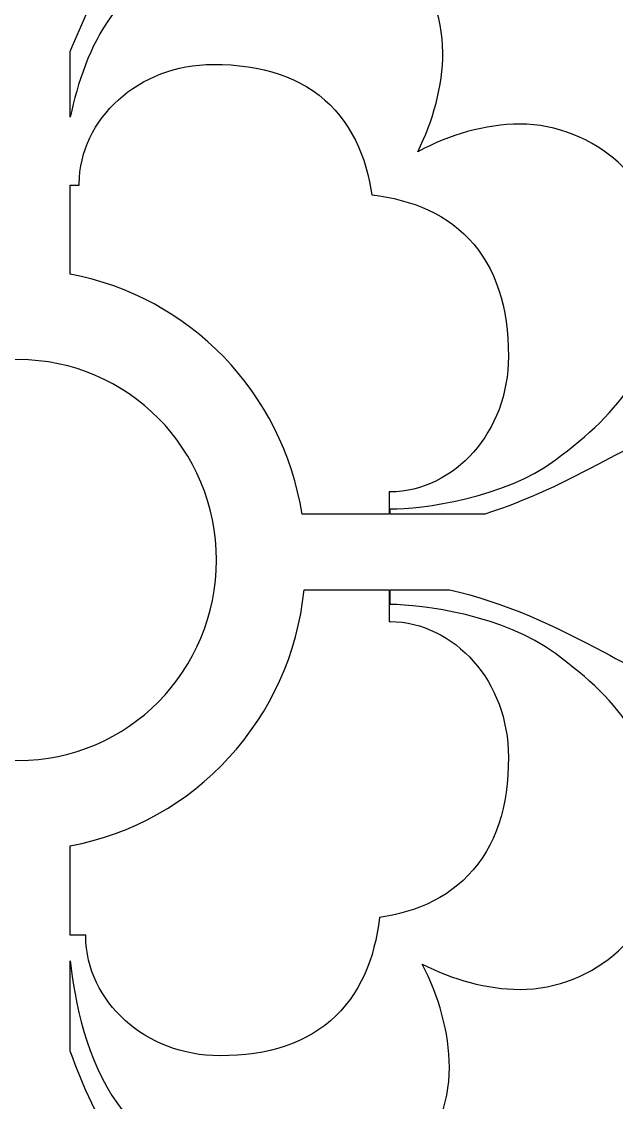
# Model space of a CAD drawing. Header units: centimetres. Extents: x -1.38 to 1.38, y -4.33 to 4.33.
# Drawn here: x -0.625 to -0.31, y 2.696 to 3.268 of the extents above; entities that cross this region are included whole.
import ezdxf

# ---------------------------------------------------------------- set-up
doc = ezdxf.new("R2010")
doc.units = ezdxf.units.CM
doc.header["$MEASUREMENT"] = 0
doc.layers.add('Layer 1', color=7, linetype='Continuous')

msp = doc.modelspace()

# ---------------------------------------------------------------- linework, layer by layer
at = {"layer": 'Layer 1', "color": 242}
for points, knots in [([(-1.38235, -4.33142), (-1.38235, -4.33142), (-1.38235, -3.72934), (-1.38235, -3.72934), (-1.38235, -3.72934), (-1.38235, -3.72934), (-1.38235, -3.6752), (-1.38235, -3.6752), (-1.38235, -3.6752), (-1.38235, -3.6752), (-1.38235, -3.48106), (-1.38235, -3.48106), (-1.38235, -3.48106), (-1.38235, -3.48106), (-1.38235, -3.3876), (-1.38235, -3.3876), (-1.38235, -3.3876), (-1.38235, -3.3876), (-1.38235, -2.53482), (-1.38235, -2.53482), (-1.38235, -2.53482), (-1.38235, -2.53482), (-1.38235, -2.48068), (-1.38235, -2.48068), (-1.38235, -2.48068), (-1.38235, -2.48068), (-1.38235, -2.28654), (-1.38235, -2.28654), (-1.38235, -2.28654), (-1.38235, -2.28654), (-1.38235, -2.19308), (-1.38235, -2.19308), (-1.38235, -2.19308), (-1.38235, -2.19308), (-1.38235, -1.3403), (-1.38235, -1.3403), (-1.38235, -1.3403), (-1.38235, -1.3403), (-1.38235, -1.28616), (-1.38235, -1.28616), (-1.38235, -1.28616), (-1.38235, -1.28616), (-1.38235, -1.09202), (-1.38235, -1.09202), (-1.38235, -1.09202), (-1.38235, -1.09202), (-1.38235, -0.99856), (-1.38235, -0.99856), (-1.38235, -0.99856), (-1.38235, -0.99856), (-1.38235, -0.14578), (-1.38235, -0.14578), (-1.38235, -0.14578), (-1.38235, -0.14578), (-1.38235, -0.09164), (-1.38235, -0.09164), (-1.38235, -0.09164), (-1.38235, -0.09164), (-1.38235, 0.1025), (-1.38235, 0.1025), (-1.38235, 0.1025), (-1.38235, 0.1025), (-1.38235, 0.19596), (-1.38235, 0.19596), (-1.38235, 0.19596), (-1.38235, 0.19596), (-1.38235, 1.04874), (-1.38235, 1.04874), (-1.38235, 1.04874), (-1.38235, 1.04874), (-1.38235, 1.10288), (-1.38235, 1.10288), (-1.38235, 1.10288), (-1.38235, 1.10288), (-1.38235, 1.29702), (-1.38235, 1.29702), (-1.38235, 1.29702), (-1.38235, 1.29702), (-1.38235, 1.39048), (-1.38235, 1.39048), (-1.38235, 1.39048), (-1.38235, 1.39048), (-1.38235, 2.24326), (-1.38235, 2.24326), (-1.38235, 2.24326), (-1.38235, 2.24326), (-1.38235, 2.2974), (-1.38235, 2.2974), (-1.38235, 2.2974), (-1.38235, 2.2974), (-1.38235, 2.49154), (-1.38235, 2.49154), (-1.38235, 2.49154), (-1.38235, 2.49154), (-1.38235, 2.585), (-1.38235, 2.585), (-1.38235, 2.585), (-1.38235, 2.585), (-1.38235, 3.43778), (-1.38235, 3.43778), (-1.38235, 3.43778), (-1.38235, 3.43778), (-1.38235, 3.49192), (-1.38235, 3.49192), (-1.38235, 3.49192), (-1.38235, 3.49192), (-1.38235, 3.68606), (-1.38235, 3.68606), (-1.38235, 3.68606), (-1.38235, 3.68606), (-1.38235, 3.77952), (-1.38235, 3.77952), (-1.38235, 3.77952), (-1.38235, 3.77952), (-1.38235, 4.33143), (-1.38235, 4.33143), (-1.38235, 4.33143), (-1.38235, 4.33143), (-0.96678, 4.33143), (-0.96678, 4.33143), (-0.96678, 4.33143), (-0.96678, 4.33143), (-0.87302, 4.33143), (-0.87302, 4.33143), (-0.87302, 4.33143), (-0.87302, 4.33143), (-0.63864, 4.33143), (-0.63864, 4.33143), (-0.63864, 4.33143), (-0.63864, 4.33143), (-0.59902, 4.33143), (-0.59902, 4.33143), (-0.59902, 4.33143), (-0.59902, 4.33143), (-0.37788, 4.33143), (-0.37788, 4.33143), (-0.37788, 4.33143), (-0.37788, 4.33143), (-0.28622, 4.33143), (-0.28622, 4.33143), (-0.28622, 4.33143), (-0.28622, 4.33143), (0.28618, 4.33143), (0.28618, 4.33143), (0.28618, 4.33143), (0.28618, 4.33143), (0.37994, 4.33143), (0.37994, 4.33143), (0.37994, 4.33143), (0.37994, 4.33143), (0.61431, 4.33143), (0.61431, 4.33143), (0.61431, 4.33143), (0.61431, 4.33143), (0.65394, 4.33143), (0.65394, 4.33143), (0.65394, 4.33143), (0.65394, 4.33143), (0.87507, 4.33143), (0.87507, 4.33143), (0.87507, 4.33143), (0.87507, 4.33143), (0.96674, 4.33143), (0.96674, 4.33143), (0.96674, 4.33143), (0.96674, 4.33143), (1.38236, 4.33143), (1.38236, 4.33143), (1.38236, 4.33143), (1.38236, 4.33143), (1.38236, 3.74729), (1.38236, 3.74729), (1.38236, 3.74729), (1.38236, 3.74729), (1.38236, 3.69315), (1.38236, 3.69315), (1.38236, 3.69315), (1.38236, 3.69315), (1.38236, 3.49909), (1.38236, 3.49909), (1.38236, 3.49909), (1.38236, 3.49909), (1.38236, 3.41232), (1.38236, 3.41232), (1.38236, 3.41232), (1.38236, 3.41232), (1.38236, 2.53035), (1.38236, 2.53035), (1.38236, 2.53035), (1.38236, 2.53035), (1.38236, 2.4762), (1.38236, 2.4762), (1.38236, 2.4762), (1.38236, 2.4762), (1.38236, 2.28215), (1.38236, 2.28215), (1.38236, 2.28215), (1.38236, 2.28215), (1.38236, 2.19538), (1.38236, 2.19538), (1.38236, 2.19538), (1.38236, 2.19538), (1.38236, 1.34255), (1.38236, 1.34255), (1.38236, 1.34255), (1.38236, 1.34255), (1.38236, 1.2884), (1.38236, 1.2884), (1.38236, 1.2884), (1.38236, 1.2884), (1.38236, 1.09435), (1.38236, 1.09435), (1.38236, 1.09435), (1.38236, 1.09435), (1.38236, 1.00758), (1.38236, 1.00758), (1.38236, 1.00758), (1.38236, 1.00758), (1.38236, 0.15475), (1.38236, 0.15475), (1.38236, 0.15475), (1.38236, 0.15475), (1.38236, 0.10061), (1.38236, 0.10061), (1.38236, 0.10061), (1.38236, 0.10061), (1.38236, -0.09344), (1.38236, -0.09344), (1.38236, -0.09344), (1.38236, -0.09344), (1.38236, -0.18022), (1.38236, -0.18022), (1.38236, -0.18022), (1.38236, -0.18022), (1.38236, -1.03305), (1.38236, -1.03305), (1.38236, -1.03305), (1.38236, -1.03305), (1.38236, -1.08719), (1.38236, -1.08719), (1.38236, -1.08719), (1.38236, -1.08719), (1.38236, -1.28124), (1.38236, -1.28124), (1.38236, -1.28124), (1.38236, -1.28124), (1.38236, -1.36802), (1.38236, -1.36802), (1.38236, -1.36802), (1.38236, -1.36802), (1.38236, -2.22084), (1.38236, -2.22084), (1.38236, -2.22084), (1.38236, -2.22084), (1.38236, -2.27499), (1.38236, -2.27499), (1.38236, -2.27499), (1.38236, -2.27499), (1.38236, -2.46904), (1.38236, -2.46904), (1.38236, -2.46904), (1.38236, -2.46904), (1.38236, -2.55582), (1.38236, -2.55582), (1.38236, -2.55582), (1.38236, -2.55582), (1.38236, -3.40864), (1.38236, -3.40864), (1.38236, -3.40864), (1.38236, -3.40864), (1.38236, -3.46279), (1.38236, -3.46279), (1.38236, -3.46279), (1.38236, -3.46279), (1.38236, -3.65684), (1.38236, -3.65684), (1.38236, -3.65684), (1.38236, -3.65684), (1.38236, -3.74361), (1.38236, -3.74361), (1.38236, -3.74361), (1.38236, -3.74361), (1.38236, -4.33142), (1.38236, -4.33142), (1.38236, -4.33142), (1.38236, -4.33142), (0.96679, -4.33142), (0.96679, -4.33142), (0.96679, -4.33142), (0.96679, -4.33142), (0.87254, -4.33142), (0.87254, -4.33142), (0.87254, -4.33142), (0.87254, -4.33142), (0.65394, -4.33142), (0.65394, -4.33142), (0.65394, -4.33142), (0.65394, -4.33142), (0.61431, -4.33142), (0.61431, -4.33142), (0.61431, -4.33142), (0.61431, -4.33142), (0.37831, -4.33142), (0.37831, -4.33142), (0.37831, -4.33142), (0.37831, -4.33142), (0.28621, -4.33142), (0.28621, -4.33142), (0.28621, -4.33142), (0.28621, -4.33142), (-0.28617, -4.33142), (-0.28617, -4.33142), (-0.28617, -4.33142), (-0.28617, -4.33142), (-0.38042, -4.33142), (-0.38042, -4.33142), (-0.38042, -4.33142), (-0.38042, -4.33142), (-0.59902, -4.33142), (-0.59902, -4.33142), (-0.59902, -4.33142), (-0.59902, -4.33142), (-0.63864, -4.33142), (-0.63864, -4.33142), (-0.63864, -4.33142), (-0.63864, -4.33142), (-0.87465, -4.33142), (-0.87465, -4.33142), (-0.87465, -4.33142), (-0.87465, -4.33142), (-0.96674, -4.33142), (-0.96674, -4.33142), (-0.96674, -4.33142), (-0.96674, -4.33142), (-1.38235, -4.33142), (-1.38235, -4.33142)], [0, 0, 0, 0, 0.011765, 0.011765, 0.011765, 0.011765, 0.023529, 0.023529, 0.023529, 0.023529, 0.035294, 0.035294, 0.035294, 0.035294, 0.047059, 0.047059, 0.047059, 0.047059, 0.058824, 0.058824, 0.058824, 0.058824, 0.070588, 0.070588, 0.070588, 0.070588, 0.082353, 0.082353, 0.082353, 0.082353, 0.094118, 0.094118, 0.094118, 0.094118, 0.105882, 0.105882, 0.105882, 0.105882, 0.117647, 0.117647, 0.117647, 0.117647, 0.129412, 0.129412, 0.129412, 0.129412, 0.141176, 0.141176, 0.141176, 0.141176, 0.152941, 0.152941, 0.152941, 0.152941, 0.164706, 0.164706, 0.164706, 0.164706, 0.176471, 0.176471, 0.176471, 0.176471, 0.188235, 0.188235, 0.188235, 0.188235, 0.2, 0.2, 0.2, 0.2, 0.211765, 0.211765, 0.211765, 0.211765, 0.223529, 0.223529, 0.223529, 0.223529, 0.235294, 0.235294, 0.235294, 0.235294, 0.247059, 0.247059, 0.247059, 0.247059, 0.258824, 0.258824, 0.258824, 0.258824, 0.270588, 0.270588, 0.270588, 0.270588, 0.282353, 0.282353, 0.282353, 0.282353, 0.294118, 0.294118, 0.294118, 0.294118, 0.305882, 0.305882, 0.305882, 0.305882, 0.317647, 0.317647, 0.317647, 0.317647, 0.329412, 0.329412, 0.329412, 0.329412, 0.341176, 0.341176, 0.341176, 0.341176, 0.352941, 0.352941, 0.352941, 0.352941, 0.364706, 0.364706, 0.364706, 0.364706, 0.376471, 0.376471, 0.376471, 0.376471, 0.388235, 0.388235, 0.388235, 0.388235, 0.4, 0.4, 0.4, 0.4, 0.411765, 0.411765, 0.411765, 0.411765, 0.423529, 0.423529, 0.423529, 0.423529, 0.435294, 0.435294, 0.435294, 0.435294, 0.447059, 0.447059, 0.447059, 0.447059, 0.458824, 0.458824, 0.458824, 0.458824, 0.470588, 0.470588, 0.470588, 0.470588, 0.482353, 0.482353, 0.482353, 0.482353, 0.494118, 0.494118, 0.494118, 0.494118, 0.505882, 0.505882, 0.505882, 0.505882, 0.517647, 0.517647, 0.517647, 0.517647, 0.529412, 0.529412, 0.529412, 0.529412, 0.541176, 0.541176, 0.541176, 0.541176, 0.552941, 0.552941, 0.552941, 0.552941, 0.564706, 0.564706, 0.564706, 0.564706, 0.576471, 0.576471, 0.576471, 0.576471, 0.588235, 0.588235, 0.588235, 0.588235, 0.6, 0.6, 0.6, 0.6, 0.611765, 0.611765, 0.611765, 0.611765, 0.623529, 0.623529, 0.623529, 0.623529, 0.635294, 0.635294, 0.635294, 0.635294, 0.647059, 0.647059, 0.647059, 0.647059, 0.658824, 0.658824, 0.658824, 0.658824, 0.670588, 0.670588, 0.670588, 0.670588, 0.682353, 0.682353, 0.682353, 0.682353, 0.694118, 0.694118, 0.694118, 0.694118, 0.705882, 0.705882, 0.705882, 0.705882, 0.717647, 0.717647, 0.717647, 0.717647, 0.729412, 0.729412, 0.729412, 0.729412, 0.741176, 0.741176, 0.741176, 0.741176, 0.752941, 0.752941, 0.752941, 0.752941, 0.764706, 0.764706, 0.764706, 0.764706, 0.776471, 0.776471, 0.776471, 0.776471, 0.788235, 0.788235, 0.788235, 0.788235, 0.8, 0.8, 0.8, 0.8, 0.811765, 0.811765, 0.811765, 0.811765, 0.823529, 0.823529, 0.823529, 0.823529, 0.835294, 0.835294, 0.835294, 0.835294, 0.847059, 0.847059, 0.847059, 0.847059, 0.858824, 0.858824, 0.858824, 0.858824, 0.870588, 0.870588, 0.870588, 0.870588, 0.882353, 0.882353, 0.882353, 0.882353, 0.894118, 0.894118, 0.894118, 0.894118, 0.905882, 0.905882, 0.905882, 0.905882, 0.917647, 0.917647, 0.917647, 0.917647, 0.929412, 0.929412, 0.929412, 0.929412, 0.941176, 0.941176, 0.941176, 0.941176, 0.952941, 0.952941, 0.952941, 0.952941, 0.964706, 0.964706, 0.964706, 0.964706, 0.976471, 0.976471, 0.976471, 0.976471, 1, 1, 1, 1]), ([(-0.13386, 2.9978), (-0.13386, 2.9978), (-0.01998, 3.03145), (-0.01998, 3.03145), (-0.01998, 3.03145), (-0.01998, 3.03145), (-0.01998, 3.25265), (-0.01998, 3.25265), (-0.01998, 3.25265), (-0.08912, 3.26679), (-0.14265, 3.34354), (-0.14635, 3.4377), (-0.14635, 3.4377), (-0.24915, 3.4389), (-0.33274, 3.50146), (-0.33861, 3.58011), (-0.33861, 3.58011), (-0.33861, 3.58011), (-0.44943, 3.54601), (-0.44943, 3.54601), (-0.44943, 3.54601), (-0.44943, 3.54601), (-0.57679, 3.5852), (-0.57679, 3.5852), (-0.57679, 3.5852), (-0.57679, 3.5852), (-0.61003, 3.47019), (-0.61003, 3.47019), (-0.61003, 3.47019), (-0.60095, 3.45135), (-0.59144, 3.4331), (-0.5838, 3.41886), (-0.5838, 3.41886), (-0.56991, 3.39361), (-0.5602, 3.37046), (-0.5602, 3.3494), (-0.5602, 3.3494), (-0.5602, 3.33186), (-0.56991, 3.31221), (-0.57825, 3.29607), (-0.57825, 3.29607), (-0.58558, 3.28211), (-0.5929, 3.26723), (-0.59902, 3.2518), (-0.59902, 3.2518), (-0.59902, 3.2518), (-0.59902, 3.2171), (-0.59902, 3.2171), (-0.59902, 3.2171), (-0.59526, 3.23497), (-0.5886, 3.25508), (-0.57755, 3.27011), (-0.57755, 3.27011), (-0.55188, 3.3052), (-0.52829, 3.32694), (-0.47138, 3.32694), (-0.47138, 3.32694), (-0.43252, 3.32694), (-0.40199, 3.29047), (-0.40199, 3.25116), (-0.40199, 3.25116), (-0.40199, 3.23338), (-0.40711, 3.21502), (-0.41522, 3.19876), (-0.41522, 3.19876), (-0.39858, 3.20765), (-0.37953, 3.21333), (-0.36111, 3.21333), (-0.36111, 3.21333), (-0.32224, 3.21333), (-0.28617, 3.18246), (-0.28617, 3.14316), (-0.28617, 3.14316), (-0.28617, 3.08561), (-0.30767, 3.06177), (-0.34237, 3.0358), (-0.34237, 3.0358), (-0.36943, 3.01545), (-0.41315, 3.00984), (-0.42981, 3.00984), (-0.42981, 3.00984), (-0.42981, 3.00984), (-0.42981, 3.00711), (-0.42981, 3.00711), (-0.42981, 3.00711), (-0.42981, 3.00711), (-0.37976, 3.00711), (-0.37976, 3.00711), (-0.37976, 3.00711), (-0.35761, 3.01413), (-0.33624, 3.02462), (-0.3167, 3.0351), (-0.3167, 3.0351), (-0.30074, 3.04353), (-0.28131, 3.05334), (-0.26396, 3.05334), (-0.26396, 3.05334), (-0.24313, 3.05334), (-0.22024, 3.04353), (-0.19527, 3.02948), (-0.19527, 3.02948), (-0.17851, 3.02029), (-0.15615, 3.00842), (-0.13386, 2.9978)], [0, 0, 0, 0, 0.037037, 0.037037, 0.037037, 0.037037, 0.074074, 0.074074, 0.074074, 0.074074, 0.111111, 0.111111, 0.111111, 0.111111, 0.148148, 0.148148, 0.148148, 0.148148, 0.185185, 0.185185, 0.185185, 0.185185, 0.222222, 0.222222, 0.222222, 0.222222, 0.259259, 0.259259, 0.259259, 0.259259, 0.296296, 0.296296, 0.296296, 0.296296, 0.333333, 0.333333, 0.333333, 0.333333, 0.37037, 0.37037, 0.37037, 0.37037, 0.407407, 0.407407, 0.407407, 0.407407, 0.444444, 0.444444, 0.444444, 0.444444, 0.481481, 0.481481, 0.481481, 0.481481, 0.518519, 0.518519, 0.518519, 0.518519, 0.555556, 0.555556, 0.555556, 0.555556, 0.592593, 0.592593, 0.592593, 0.592593, 0.62963, 0.62963, 0.62963, 0.62963, 0.666667, 0.666667, 0.666667, 0.666667, 0.703704, 0.703704, 0.703704, 0.703704, 0.740741, 0.740741, 0.740741, 0.740741, 0.777778, 0.777778, 0.777778, 0.777778, 0.814815, 0.814815, 0.814815, 0.814815, 0.851852, 0.851852, 0.851852, 0.851852, 0.888889, 0.888889, 0.888889, 0.888889, 0.925926, 0.925926, 0.925926, 0.925926, 1, 1, 1, 1]), ([(-0.59902, 3.18108), (-0.59902, 3.18108), (-0.59902, 3.13395), (-0.59902, 3.13395), (-0.59902, 3.13395), (-0.53599, 3.12231), (-0.48654, 3.07133), (-0.47645, 3.00711), (-0.47645, 3.00711), (-0.47645, 3.00711), (-0.43041, 3.00711), (-0.43041, 3.00711), (-0.43041, 3.00711), (-0.43041, 3.00711), (-0.43041, 3.01888), (-0.43041, 3.01888), (-0.43041, 3.01888), (-0.43041, 3.01888), (-0.42957, 3.01888), (-0.42957, 3.01888), (-0.42957, 3.01888), (-0.42957, 3.01888), (-0.42664, 3.01897), (-0.42664, 3.01897), (-0.42664, 3.01897), (-0.42664, 3.01897), (-0.42349, 3.01926), (-0.42349, 3.01926), (-0.42349, 3.01926), (-0.42349, 3.01926), (-0.42038, 3.01973), (-0.42038, 3.01973), (-0.42038, 3.01973), (-0.42038, 3.01973), (-0.41731, 3.02037), (-0.41731, 3.02037), (-0.41731, 3.02037), (-0.41731, 3.02037), (-0.4143, 3.02119), (-0.4143, 3.02119), (-0.4143, 3.02119), (-0.4143, 3.02119), (-0.41133, 3.02218), (-0.41133, 3.02218), (-0.41133, 3.02218), (-0.41133, 3.02218), (-0.40843, 3.02332), (-0.40843, 3.02332), (-0.40843, 3.02332), (-0.40843, 3.02332), (-0.4056, 3.02462), (-0.4056, 3.02462), (-0.4056, 3.02462), (-0.4056, 3.02462), (-0.40283, 3.02606), (-0.40283, 3.02606), (-0.40283, 3.02606), (-0.40283, 3.02606), (-0.40014, 3.02765), (-0.40014, 3.02765), (-0.40014, 3.02765), (-0.40014, 3.02765), (-0.39752, 3.02937), (-0.39752, 3.02937), (-0.39752, 3.02937), (-0.39752, 3.02937), (-0.39499, 3.03123), (-0.39499, 3.03123), (-0.39499, 3.03123), (-0.39499, 3.03123), (-0.39254, 3.03321), (-0.39254, 3.03321), (-0.39254, 3.03321), (-0.39254, 3.03321), (-0.39018, 3.03532), (-0.39018, 3.03532), (-0.39018, 3.03532), (-0.39018, 3.03532), (-0.38792, 3.03756), (-0.38792, 3.03756), (-0.38792, 3.03756), (-0.38792, 3.03756), (-0.38574, 3.03991), (-0.38574, 3.03991), (-0.38574, 3.03991), (-0.38574, 3.03991), (-0.38367, 3.04237), (-0.38367, 3.04237), (-0.38367, 3.04237), (-0.38367, 3.04237), (-0.38169, 3.04494), (-0.38169, 3.04494), (-0.38169, 3.04494), (-0.38169, 3.04494), (-0.37983, 3.04762), (-0.37983, 3.04762), (-0.37983, 3.04762), (-0.37983, 3.04762), (-0.37808, 3.0504), (-0.37808, 3.0504), (-0.37808, 3.0504), (-0.37808, 3.0504), (-0.37644, 3.05329), (-0.37644, 3.05329), (-0.37644, 3.05329), (-0.37644, 3.05329), (-0.37492, 3.05626), (-0.37492, 3.05626), (-0.37492, 3.05626), (-0.37492, 3.05626), (-0.37352, 3.05934), (-0.37352, 3.05934), (-0.37352, 3.05934), (-0.37352, 3.05934), (-0.37225, 3.0625), (-0.37225, 3.0625), (-0.37225, 3.0625), (-0.37225, 3.0625), (-0.37112, 3.06575), (-0.37112, 3.06575), (-0.37112, 3.06575), (-0.37112, 3.06575), (-0.37012, 3.06908), (-0.37012, 3.06908), (-0.37012, 3.06908), (-0.37012, 3.06908), (-0.36927, 3.07248), (-0.36927, 3.07248), (-0.36927, 3.07248), (-0.36927, 3.07248), (-0.36856, 3.07597), (-0.36856, 3.07597), (-0.36856, 3.07597), (-0.36856, 3.07597), (-0.368, 3.07952), (-0.368, 3.07952), (-0.368, 3.07952), (-0.368, 3.07952), (-0.36759, 3.08313), (-0.36759, 3.08313), (-0.36759, 3.08313), (-0.36759, 3.08313), (-0.36735, 3.0868), (-0.36735, 3.0868), (-0.36735, 3.0868), (-0.36735, 3.0868), (-0.36727, 3.09048), (-0.36727, 3.09048), (-0.36727, 3.09048), (-0.36727, 3.09048), (-0.36734, 3.09533), (-0.36734, 3.09533), (-0.36734, 3.09533), (-0.36734, 3.09533), (-0.36757, 3.1), (-0.36757, 3.1), (-0.36757, 3.1), (-0.36757, 3.1), (-0.36796, 3.10455), (-0.36796, 3.10455), (-0.36796, 3.10455), (-0.36796, 3.10455), (-0.3685, 3.10899), (-0.3685, 3.10899), (-0.3685, 3.10899), (-0.3685, 3.10899), (-0.36921, 3.11332), (-0.36921, 3.11332), (-0.36921, 3.11332), (-0.36921, 3.11332), (-0.37008, 3.11753), (-0.37008, 3.11753), (-0.37008, 3.11753), (-0.37008, 3.11753), (-0.37112, 3.12162), (-0.37112, 3.12162), (-0.37112, 3.12162), (-0.37112, 3.12162), (-0.37232, 3.1256), (-0.37232, 3.1256), (-0.37232, 3.1256), (-0.37232, 3.1256), (-0.3737, 3.12945), (-0.3737, 3.12945), (-0.3737, 3.12945), (-0.3737, 3.12945), (-0.37525, 3.13319), (-0.37525, 3.13319), (-0.37525, 3.13319), (-0.37525, 3.13319), (-0.37697, 3.13679), (-0.37697, 3.13679), (-0.37697, 3.13679), (-0.37697, 3.13679), (-0.37887, 3.14026), (-0.37887, 3.14026), (-0.37887, 3.14026), (-0.37887, 3.14026), (-0.38094, 3.14359), (-0.38094, 3.14359), (-0.38094, 3.14359), (-0.38094, 3.14359), (-0.38317, 3.14677), (-0.38317, 3.14677), (-0.38317, 3.14677), (-0.38317, 3.14677), (-0.38557, 3.14979), (-0.38557, 3.14979), (-0.38557, 3.14979), (-0.38557, 3.14979), (-0.38813, 3.15265), (-0.38813, 3.15265), (-0.38813, 3.15265), (-0.38813, 3.15265), (-0.39084, 3.15535), (-0.39084, 3.15535), (-0.39084, 3.15535), (-0.39084, 3.15535), (-0.39368, 3.15788), (-0.39368, 3.15788), (-0.39368, 3.15788), (-0.39368, 3.15788), (-0.39665, 3.16022), (-0.39665, 3.16022), (-0.39665, 3.16022), (-0.39665, 3.16022), (-0.39974, 3.1624), (-0.39974, 3.1624), (-0.39974, 3.1624), (-0.39974, 3.1624), (-0.40294, 3.16441), (-0.40294, 3.16441), (-0.40294, 3.16441), (-0.40294, 3.16441), (-0.40623, 3.16624), (-0.40623, 3.16624), (-0.40623, 3.16624), (-0.40623, 3.16624), (-0.40962, 3.16791), (-0.40962, 3.16791), (-0.40962, 3.16791), (-0.40962, 3.16791), (-0.4131, 3.16942), (-0.4131, 3.16942), (-0.4131, 3.16942), (-0.4131, 3.16942), (-0.41665, 3.17077), (-0.41665, 3.17077), (-0.41665, 3.17077), (-0.41665, 3.17077), (-0.42028, 3.17197), (-0.42028, 3.17197), (-0.42028, 3.17197), (-0.42028, 3.17197), (-0.42398, 3.17302), (-0.42398, 3.17302), (-0.42398, 3.17302), (-0.42398, 3.17302), (-0.42774, 3.17394), (-0.42774, 3.17394), (-0.42774, 3.17394), (-0.42774, 3.17394), (-0.43158, 3.17472), (-0.43158, 3.17472), (-0.43158, 3.17472), (-0.43158, 3.17472), (-0.43547, 3.17538), (-0.43547, 3.17538), (-0.43547, 3.17538), (-0.43547, 3.17538), (-0.43942, 3.17591), (-0.43942, 3.17591), (-0.43942, 3.17591), (-0.43942, 3.17591), (-0.43954, 3.17592), (-0.43954, 3.17592), (-0.43954, 3.17592), (-0.43954, 3.17592), (-0.44001, 3.17893), (-0.44001, 3.17893), (-0.44001, 3.17893), (-0.44001, 3.17893), (-0.44076, 3.18286), (-0.44076, 3.18286), (-0.44076, 3.18286), (-0.44076, 3.18286), (-0.44164, 3.18671), (-0.44164, 3.18671), (-0.44164, 3.18671), (-0.44164, 3.18671), (-0.44266, 3.1905), (-0.44266, 3.1905), (-0.44266, 3.1905), (-0.44266, 3.1905), (-0.44383, 3.19421), (-0.44383, 3.19421), (-0.44383, 3.19421), (-0.44383, 3.19421), (-0.44514, 3.19786), (-0.44514, 3.19786), (-0.44514, 3.19786), (-0.44514, 3.19786), (-0.44661, 3.20142), (-0.44661, 3.20142), (-0.44661, 3.20142), (-0.44661, 3.20142), (-0.44824, 3.20489), (-0.44824, 3.20489), (-0.44824, 3.20489), (-0.44824, 3.20489), (-0.45004, 3.20827), (-0.45004, 3.20827), (-0.45004, 3.20827), (-0.45004, 3.20827), (-0.45201, 3.21155), (-0.45201, 3.21155), (-0.45201, 3.21155), (-0.45201, 3.21155), (-0.45415, 3.21472), (-0.45415, 3.21472), (-0.45415, 3.21472), (-0.45415, 3.21472), (-0.45646, 3.21777), (-0.45646, 3.21777), (-0.45646, 3.21777), (-0.45646, 3.21777), (-0.45896, 3.22069), (-0.45896, 3.22069), (-0.45896, 3.22069), (-0.45896, 3.22069), (-0.46162, 3.22347), (-0.46162, 3.22347), (-0.46162, 3.22347), (-0.46162, 3.22347), (-0.46446, 3.2261), (-0.46446, 3.2261), (-0.46446, 3.2261), (-0.46446, 3.2261), (-0.46745, 3.22857), (-0.46745, 3.22857), (-0.46745, 3.22857), (-0.46745, 3.22857), (-0.4706, 3.23087), (-0.4706, 3.23087), (-0.4706, 3.23087), (-0.4706, 3.23087), (-0.47391, 3.233), (-0.47391, 3.233), (-0.47391, 3.233), (-0.47391, 3.233), (-0.47736, 3.23495), (-0.47736, 3.23495), (-0.47736, 3.23495), (-0.47736, 3.23495), (-0.48094, 3.23672), (-0.48094, 3.23672), (-0.48094, 3.23672), (-0.48094, 3.23672), (-0.48465, 3.23832), (-0.48465, 3.23832), (-0.48465, 3.23832), (-0.48465, 3.23832), (-0.48849, 3.23973), (-0.48849, 3.23973), (-0.48849, 3.23973), (-0.48849, 3.23973), (-0.49245, 3.24097), (-0.49245, 3.24097), (-0.49245, 3.24097), (-0.49245, 3.24097), (-0.49652, 3.24204), (-0.49652, 3.24204), (-0.49652, 3.24204), (-0.49652, 3.24204), (-0.50071, 3.24293), (-0.50071, 3.24293), (-0.50071, 3.24293), (-0.50071, 3.24293), (-0.50502, 3.24366), (-0.50502, 3.24366), (-0.50502, 3.24366), (-0.50502, 3.24366), (-0.50944, 3.24422), (-0.50944, 3.24422), (-0.50944, 3.24422), (-0.50944, 3.24422), (-0.51398, 3.24462), (-0.51398, 3.24462), (-0.51398, 3.24462), (-0.51398, 3.24462), (-0.51864, 3.24486), (-0.51864, 3.24486), (-0.51864, 3.24486), (-0.51864, 3.24486), (-0.52348, 3.24494), (-0.52348, 3.24494), (-0.52348, 3.24494), (-0.52348, 3.24494), (-0.52712, 3.24485), (-0.52712, 3.24485), (-0.52712, 3.24485), (-0.52712, 3.24485), (-0.53075, 3.2446), (-0.53075, 3.2446), (-0.53075, 3.2446), (-0.53075, 3.2446), (-0.53432, 3.2442), (-0.53432, 3.2442), (-0.53432, 3.2442), (-0.53432, 3.2442), (-0.53783, 3.24363), (-0.53783, 3.24363), (-0.53783, 3.24363), (-0.53783, 3.24363), (-0.54127, 3.24291), (-0.54127, 3.24291), (-0.54127, 3.24291), (-0.54127, 3.24291), (-0.54464, 3.24205), (-0.54464, 3.24205), (-0.54464, 3.24205), (-0.54464, 3.24205), (-0.54794, 3.24104), (-0.54794, 3.24104), (-0.54794, 3.24104), (-0.54794, 3.24104), (-0.55115, 3.23989), (-0.55115, 3.23989), (-0.55115, 3.23989), (-0.55115, 3.23989), (-0.55428, 3.23861), (-0.55428, 3.23861), (-0.55428, 3.23861), (-0.55428, 3.23861), (-0.55732, 3.2372), (-0.55732, 3.2372), (-0.55732, 3.2372), (-0.55732, 3.2372), (-0.56026, 3.23566), (-0.56026, 3.23566), (-0.56026, 3.23566), (-0.56026, 3.23566), (-0.56311, 3.23401), (-0.56311, 3.23401), (-0.56311, 3.23401), (-0.56311, 3.23401), (-0.56587, 3.23223), (-0.56587, 3.23223), (-0.56587, 3.23223), (-0.56587, 3.23223), (-0.56852, 3.23035), (-0.56852, 3.23035), (-0.56852, 3.23035), (-0.56852, 3.23035), (-0.57106, 3.22835), (-0.57106, 3.22835), (-0.57106, 3.22835), (-0.57106, 3.22835), (-0.57349, 3.22626), (-0.57349, 3.22626), (-0.57349, 3.22626), (-0.57349, 3.22626), (-0.57582, 3.22406), (-0.57582, 3.22406), (-0.57582, 3.22406), (-0.57582, 3.22406), (-0.57803, 3.22176), (-0.57803, 3.22176), (-0.57803, 3.22176), (-0.57803, 3.22176), (-0.58011, 3.21937), (-0.58011, 3.21937), (-0.58011, 3.21937), (-0.58011, 3.21937), (-0.58208, 3.2169), (-0.58208, 3.2169), (-0.58208, 3.2169), (-0.58208, 3.2169), (-0.58391, 3.21434), (-0.58391, 3.21434), (-0.58391, 3.21434), (-0.58391, 3.21434), (-0.58562, 3.21169), (-0.58562, 3.21169), (-0.58562, 3.21169), (-0.58562, 3.21169), (-0.58719, 3.20897), (-0.58719, 3.20897), (-0.58719, 3.20897), (-0.58719, 3.20897), (-0.58862, 3.20618), (-0.58862, 3.20618), (-0.58862, 3.20618), (-0.58862, 3.20618), (-0.5899, 3.20331), (-0.5899, 3.20331), (-0.5899, 3.20331), (-0.5899, 3.20331), (-0.59103, 3.20038), (-0.59103, 3.20038), (-0.59103, 3.20038), (-0.59103, 3.20038), (-0.592, 3.19738), (-0.592, 3.19738), (-0.592, 3.19738), (-0.592, 3.19738), (-0.59281, 3.19433), (-0.59281, 3.19433), (-0.59281, 3.19433), (-0.59281, 3.19433), (-0.59346, 3.19123), (-0.59346, 3.19123), (-0.59346, 3.19123), (-0.59346, 3.19123), (-0.59392, 3.18808), (-0.59392, 3.18808), (-0.59392, 3.18808), (-0.59392, 3.18808), (-0.5942, 3.1849), (-0.5942, 3.1849), (-0.5942, 3.1849), (-0.5942, 3.1849), (-0.59429, 3.18194), (-0.59429, 3.18194), (-0.59429, 3.18194), (-0.59429, 3.18194), (-0.59429, 3.18108), (-0.59429, 3.18108), (-0.59429, 3.18108), (-0.59429, 3.18108), (-0.59902, 3.18108), (-0.59902, 3.18108)], [0, 0, 0, 0, 0.007463, 0.007463, 0.007463, 0.007463, 0.014925, 0.014925, 0.014925, 0.014925, 0.022388, 0.022388, 0.022388, 0.022388, 0.029851, 0.029851, 0.029851, 0.029851, 0.037313, 0.037313, 0.037313, 0.037313, 0.044776, 0.044776, 0.044776, 0.044776, 0.052239, 0.052239, 0.052239, 0.052239, 0.059701, 0.059701, 0.059701, 0.059701, 0.067164, 0.067164, 0.067164, 0.067164, 0.074627, 0.074627, 0.074627, 0.074627, 0.08209, 0.08209, 0.08209, 0.08209, 0.089552, 0.089552, 0.089552, 0.089552, 0.097015, 0.097015, 0.097015, 0.097015, 0.104478, 0.104478, 0.104478, 0.104478, 0.11194, 0.11194, 0.11194, 0.11194, 0.119403, 0.119403, 0.119403, 0.119403, 0.126866, 0.126866, 0.126866, 0.126866, 0.134328, 0.134328, 0.134328, 0.134328, 0.141791, 0.141791, 0.141791, 0.141791, 0.149254, 0.149254, 0.149254, 0.149254, 0.156716, 0.156716, 0.156716, 0.156716, 0.164179, 0.164179, 0.164179, 0.164179, 0.171642, 0.171642, 0.171642, 0.171642, 0.179104, 0.179104, 0.179104, 0.179104, 0.186567, 0.186567, 0.186567, 0.186567, 0.19403, 0.19403, 0.19403, 0.19403, 0.201493, 0.201493, 0.201493, 0.201493, 0.208955, 0.208955, 0.208955, 0.208955, 0.216418, 0.216418, 0.216418, 0.216418, 0.223881, 0.223881, 0.223881, 0.223881, 0.231343, 0.231343, 0.231343, 0.231343, 0.238806, 0.238806, 0.238806, 0.238806, 0.246269, 0.246269, 0.246269, 0.246269, 0.253731, 0.253731, 0.253731, 0.253731, 0.261194, 0.261194, 0.261194, 0.261194, 0.268657, 0.268657, 0.268657, 0.268657, 0.276119, 0.276119, 0.276119, 0.276119, 0.283582, 0.283582, 0.283582, 0.283582, 0.291045, 0.291045, 0.291045, 0.291045, 0.298507, 0.298507, 0.298507, 0.298507, 0.30597, 0.30597, 0.30597, 0.30597, 0.313433, 0.313433, 0.313433, 0.313433, 0.320896, 0.320896, 0.320896, 0.320896, 0.328358, 0.328358, 0.328358, 0.328358, 0.335821, 0.335821, 0.335821, 0.335821, 0.343284, 0.343284, 0.343284, 0.343284, 0.350746, 0.350746, 0.350746, 0.350746, 0.358209, 0.358209, 0.358209, 0.358209, 0.365672, 0.365672, 0.365672, 0.365672, 0.373134, 0.373134, 0.373134, 0.373134, 0.380597, 0.380597, 0.380597, 0.380597, 0.38806, 0.38806, 0.38806, 0.38806, 0.395522, 0.395522, 0.395522, 0.395522, 0.402985, 0.402985, 0.402985, 0.402985, 0.410448, 0.410448, 0.410448, 0.410448, 0.41791, 0.41791, 0.41791, 0.41791, 0.425373, 0.425373, 0.425373, 0.425373, 0.432836, 0.432836, 0.432836, 0.432836, 0.440299, 0.440299, 0.440299, 0.440299, 0.447761, 0.447761, 0.447761, 0.447761, 0.455224, 0.455224, 0.455224, 0.455224, 0.462687, 0.462687, 0.462687, 0.462687, 0.470149, 0.470149, 0.470149, 0.470149, 0.477612, 0.477612, 0.477612, 0.477612, 0.485075, 0.485075, 0.485075, 0.485075, 0.492537, 0.492537, 0.492537, 0.492537, 0.5, 0.5, 0.5, 0.5, 0.507463, 0.507463, 0.507463, 0.507463, 0.514925, 0.514925, 0.514925, 0.514925, 0.522388, 0.522388, 0.522388, 0.522388, 0.529851, 0.529851, 0.529851, 0.529851, 0.537313, 0.537313, 0.537313, 0.537313, 0.544776, 0.544776, 0.544776, 0.544776, 0.552239, 0.552239, 0.552239, 0.552239, 0.559701, 0.559701, 0.559701, 0.559701, 0.567164, 0.567164, 0.567164, 0.567164, 0.574627, 0.574627, 0.574627, 0.574627, 0.58209, 0.58209, 0.58209, 0.58209, 0.589552, 0.589552, 0.589552, 0.589552, 0.597015, 0.597015, 0.597015, 0.597015, 0.604478, 0.604478, 0.604478, 0.604478, 0.61194, 0.61194, 0.61194, 0.61194, 0.619403, 0.619403, 0.619403, 0.619403, 0.626866, 0.626866, 0.626866, 0.626866, 0.634328, 0.634328, 0.634328, 0.634328, 0.641791, 0.641791, 0.641791, 0.641791, 0.649254, 0.649254, 0.649254, 0.649254, 0.656716, 0.656716, 0.656716, 0.656716, 0.664179, 0.664179, 0.664179, 0.664179, 0.671642, 0.671642, 0.671642, 0.671642, 0.679104, 0.679104, 0.679104, 0.679104, 0.686567, 0.686567, 0.686567, 0.686567, 0.69403, 0.69403, 0.69403, 0.69403, 0.701493, 0.701493, 0.701493, 0.701493, 0.708955, 0.708955, 0.708955, 0.708955, 0.716418, 0.716418, 0.716418, 0.716418, 0.723881, 0.723881, 0.723881, 0.723881, 0.731343, 0.731343, 0.731343, 0.731343, 0.738806, 0.738806, 0.738806, 0.738806, 0.746269, 0.746269, 0.746269, 0.746269, 0.753731, 0.753731, 0.753731, 0.753731, 0.761194, 0.761194, 0.761194, 0.761194, 0.768657, 0.768657, 0.768657, 0.768657, 0.776119, 0.776119, 0.776119, 0.776119, 0.783582, 0.783582, 0.783582, 0.783582, 0.791045, 0.791045, 0.791045, 0.791045, 0.798507, 0.798507, 0.798507, 0.798507, 0.80597, 0.80597, 0.80597, 0.80597, 0.813433, 0.813433, 0.813433, 0.813433, 0.820896, 0.820896, 0.820896, 0.820896, 0.828358, 0.828358, 0.828358, 0.828358, 0.835821, 0.835821, 0.835821, 0.835821, 0.843284, 0.843284, 0.843284, 0.843284, 0.850746, 0.850746, 0.850746, 0.850746, 0.858209, 0.858209, 0.858209, 0.858209, 0.865672, 0.865672, 0.865672, 0.865672, 0.873134, 0.873134, 0.873134, 0.873134, 0.880597, 0.880597, 0.880597, 0.880597, 0.88806, 0.88806, 0.88806, 0.88806, 0.895522, 0.895522, 0.895522, 0.895522, 0.902985, 0.902985, 0.902985, 0.902985, 0.910448, 0.910448, 0.910448, 0.910448, 0.91791, 0.91791, 0.91791, 0.91791, 0.925373, 0.925373, 0.925373, 0.925373, 0.932836, 0.932836, 0.932836, 0.932836, 0.940299, 0.940299, 0.940299, 0.940299, 0.947761, 0.947761, 0.947761, 0.947761, 0.955224, 0.955224, 0.955224, 0.955224, 0.962687, 0.962687, 0.962687, 0.962687, 0.970149, 0.970149, 0.970149, 0.970149, 0.977612, 0.977612, 0.977612, 0.977612, 0.985075, 0.985075, 0.985075, 0.985075, 1, 1, 1, 1]), ([(-0.73127, 2.98282), (-0.73127, 3.04134), (-0.68434, 3.0888), (-0.62647, 3.0888), (-0.62647, 3.0888), (-0.56861, 3.0888), (-0.52168, 3.04134), (-0.52168, 2.98282), (-0.52168, 2.98282), (-0.52168, 2.9243), (-0.56861, 2.87685), (-0.62647, 2.87685), (-0.62647, 2.87685), (-0.68434, 2.87685), (-0.73127, 2.9243), (-0.73127, 2.98282)], [0, 0, 0, 0, 0.2, 0.2, 0.2, 0.2, 0.4, 0.4, 0.4, 0.4, 0.6, 0.6, 0.6, 0.6, 1, 1, 1, 1]), ([(-0.01998, 2.93419), (-0.01998, 2.93419), (-0.13839, 2.96918), (-0.13839, 2.96918), (-0.13839, 2.96918), (-0.15915, 2.95914), (-0.17965, 2.94824), (-0.19527, 2.93967), (-0.19527, 2.93967), (-0.22024, 2.92563), (-0.24313, 2.91581), (-0.26396, 2.91581), (-0.26396, 2.91581), (-0.28131, 2.91581), (-0.30074, 2.92563), (-0.3167, 2.93406), (-0.3167, 2.93406), (-0.34169, 2.94747), (-0.36967, 2.96087), (-0.39845, 2.96704), (-0.39845, 2.96704), (-0.39845, 2.96704), (-0.42981, 2.96704), (-0.42981, 2.96704), (-0.42981, 2.96704), (-0.42981, 2.96704), (-0.42981, 2.95932), (-0.42981, 2.95932), (-0.42981, 2.95932), (-0.41315, 2.95932), (-0.36943, 2.9537), (-0.34237, 2.93335), (-0.34237, 2.93335), (-0.30767, 2.90739), (-0.28617, 2.88354), (-0.28617, 2.82599), (-0.28617, 2.82599), (-0.28617, 2.78669), (-0.32224, 2.75582), (-0.36111, 2.75582), (-0.36111, 2.75582), (-0.37869, 2.75582), (-0.39685, 2.761), (-0.41293, 2.7692), (-0.41293, 2.7692), (-0.40414, 2.75238), (-0.39852, 2.73312), (-0.39852, 2.71448), (-0.39852, 2.71448), (-0.39852, 2.67518), (-0.42905, 2.6387), (-0.46791, 2.6387), (-0.46791, 2.6387), (-0.52482, 2.6387), (-0.54841, 2.66045), (-0.57408, 2.69554), (-0.57408, 2.69554), (-0.59017, 2.71741), (-0.59695, 2.75005), (-0.59902, 2.77087), (-0.59902, 2.77087), (-0.59902, 2.77087), (-0.59902, 2.72305), (-0.59902, 2.72305), (-0.59902, 2.72305), (-0.59232, 2.70433), (-0.58355, 2.68629), (-0.57477, 2.66958), (-0.57477, 2.66958), (-0.56644, 2.65344), (-0.55674, 2.63379), (-0.55674, 2.61624), (-0.55674, 2.61624), (-0.55674, 2.59519), (-0.56644, 2.57203), (-0.58033, 2.54678), (-0.58033, 2.54678), (-0.58732, 2.53376), (-0.59587, 2.51739), (-0.60422, 2.50028), (-0.60422, 2.50028), (-0.60422, 2.50028), (-0.57679, 2.40538), (-0.57679, 2.40538), (-0.57679, 2.40538), (-0.57679, 2.40538), (-0.44943, 2.44456), (-0.44943, 2.44456), (-0.44943, 2.44456), (-0.44943, 2.44456), (-0.33788, 2.41024), (-0.33788, 2.41024), (-0.33788, 2.41024), (-0.328, 2.48374), (-0.25005, 2.54163), (-0.15364, 2.5455), (-0.15364, 2.5455), (-0.15249, 2.64624), (-0.09436, 2.72874), (-0.01998, 2.73914), (-0.01998, 2.73914), (-0.01998, 2.73914), (-0.01998, 2.93419), (-0.01998, 2.93419)], [0, 0, 0, 0, 0.037037, 0.037037, 0.037037, 0.037037, 0.074074, 0.074074, 0.074074, 0.074074, 0.111111, 0.111111, 0.111111, 0.111111, 0.148148, 0.148148, 0.148148, 0.148148, 0.185185, 0.185185, 0.185185, 0.185185, 0.222222, 0.222222, 0.222222, 0.222222, 0.259259, 0.259259, 0.259259, 0.259259, 0.296296, 0.296296, 0.296296, 0.296296, 0.333333, 0.333333, 0.333333, 0.333333, 0.37037, 0.37037, 0.37037, 0.37037, 0.407407, 0.407407, 0.407407, 0.407407, 0.444444, 0.444444, 0.444444, 0.444444, 0.481481, 0.481481, 0.481481, 0.481481, 0.518519, 0.518519, 0.518519, 0.518519, 0.555556, 0.555556, 0.555556, 0.555556, 0.592593, 0.592593, 0.592593, 0.592593, 0.62963, 0.62963, 0.62963, 0.62963, 0.666667, 0.666667, 0.666667, 0.666667, 0.703704, 0.703704, 0.703704, 0.703704, 0.740741, 0.740741, 0.740741, 0.740741, 0.777778, 0.777778, 0.777778, 0.777778, 0.814815, 0.814815, 0.814815, 0.814815, 0.851852, 0.851852, 0.851852, 0.851852, 0.888889, 0.888889, 0.888889, 0.888889, 0.925926, 0.925926, 0.925926, 0.925926, 1, 1, 1, 1]), ([(-0.43041, 2.96704), (-0.43041, 2.96704), (-0.47535, 2.96704), (-0.47535, 2.96704), (-0.47535, 2.96704), (-0.48224, 2.89885), (-0.53324, 2.84385), (-0.59902, 2.8317), (-0.59902, 2.8317), (-0.59902, 2.8317), (-0.59902, 2.78456), (-0.59902, 2.78456), (-0.59902, 2.78456), (-0.59902, 2.78456), (-0.59082, 2.78456), (-0.59082, 2.78456), (-0.59082, 2.78456), (-0.59082, 2.78456), (-0.59082, 2.78371), (-0.59082, 2.78371), (-0.59082, 2.78371), (-0.59082, 2.78371), (-0.59073, 2.78074), (-0.59073, 2.78074), (-0.59073, 2.78074), (-0.59073, 2.78074), (-0.59044, 2.77756), (-0.59044, 2.77756), (-0.59044, 2.77756), (-0.59044, 2.77756), (-0.58998, 2.77441), (-0.58998, 2.77441), (-0.58998, 2.77441), (-0.58998, 2.77441), (-0.58934, 2.77131), (-0.58934, 2.77131), (-0.58934, 2.77131), (-0.58934, 2.77131), (-0.58853, 2.76826), (-0.58853, 2.76826), (-0.58853, 2.76826), (-0.58853, 2.76826), (-0.58756, 2.76527), (-0.58756, 2.76527), (-0.58756, 2.76527), (-0.58756, 2.76527), (-0.58642, 2.76233), (-0.58642, 2.76233), (-0.58642, 2.76233), (-0.58642, 2.76233), (-0.58514, 2.75947), (-0.58514, 2.75947), (-0.58514, 2.75947), (-0.58514, 2.75947), (-0.58372, 2.75667), (-0.58372, 2.75667), (-0.58372, 2.75667), (-0.58372, 2.75667), (-0.58215, 2.75395), (-0.58215, 2.75395), (-0.58215, 2.75395), (-0.58215, 2.75395), (-0.58044, 2.7513), (-0.58044, 2.7513), (-0.58044, 2.7513), (-0.58044, 2.7513), (-0.5786, 2.74874), (-0.5786, 2.74874), (-0.5786, 2.74874), (-0.5786, 2.74874), (-0.57664, 2.74627), (-0.57664, 2.74627), (-0.57664, 2.74627), (-0.57664, 2.74627), (-0.57455, 2.74388), (-0.57455, 2.74388), (-0.57455, 2.74388), (-0.57455, 2.74388), (-0.57235, 2.74158), (-0.57235, 2.74158), (-0.57235, 2.74158), (-0.57235, 2.74158), (-0.57002, 2.73939), (-0.57002, 2.73939), (-0.57002, 2.73939), (-0.57002, 2.73939), (-0.56759, 2.73729), (-0.56759, 2.73729), (-0.56759, 2.73729), (-0.56759, 2.73729), (-0.56505, 2.7353), (-0.56505, 2.7353), (-0.56505, 2.7353), (-0.56505, 2.7353), (-0.5624, 2.73341), (-0.5624, 2.73341), (-0.5624, 2.73341), (-0.5624, 2.73341), (-0.55964, 2.73164), (-0.55964, 2.73164), (-0.55964, 2.73164), (-0.55964, 2.73164), (-0.55679, 2.72998), (-0.55679, 2.72998), (-0.55679, 2.72998), (-0.55679, 2.72998), (-0.55384, 2.72844), (-0.55384, 2.72844), (-0.55384, 2.72844), (-0.55384, 2.72844), (-0.55081, 2.72703), (-0.55081, 2.72703), (-0.55081, 2.72703), (-0.55081, 2.72703), (-0.54768, 2.72575), (-0.54768, 2.72575), (-0.54768, 2.72575), (-0.54768, 2.72575), (-0.54447, 2.7246), (-0.54447, 2.7246), (-0.54447, 2.7246), (-0.54447, 2.7246), (-0.54118, 2.72359), (-0.54118, 2.72359), (-0.54118, 2.72359), (-0.54118, 2.72359), (-0.5378, 2.72273), (-0.5378, 2.72273), (-0.5378, 2.72273), (-0.5378, 2.72273), (-0.53436, 2.72201), (-0.53436, 2.72201), (-0.53436, 2.72201), (-0.53436, 2.72201), (-0.53085, 2.72145), (-0.53085, 2.72145), (-0.53085, 2.72145), (-0.53085, 2.72145), (-0.52728, 2.72104), (-0.52728, 2.72104), (-0.52728, 2.72104), (-0.52728, 2.72104), (-0.52365, 2.72079), (-0.52365, 2.72079), (-0.52365, 2.72079), (-0.52365, 2.72079), (-0.52001, 2.72071), (-0.52001, 2.72071), (-0.52001, 2.72071), (-0.52001, 2.72071), (-0.51522, 2.72079), (-0.51522, 2.72079), (-0.51522, 2.72079), (-0.51522, 2.72079), (-0.5106, 2.72102), (-0.5106, 2.72102), (-0.5106, 2.72102), (-0.5106, 2.72102), (-0.50609, 2.72141), (-0.50609, 2.72141), (-0.50609, 2.72141), (-0.50609, 2.72141), (-0.5017, 2.72196), (-0.5017, 2.72196), (-0.5017, 2.72196), (-0.5017, 2.72196), (-0.49743, 2.72267), (-0.49743, 2.72267), (-0.49743, 2.72267), (-0.49743, 2.72267), (-0.49326, 2.72355), (-0.49326, 2.72355), (-0.49326, 2.72355), (-0.49326, 2.72355), (-0.48922, 2.7246), (-0.48922, 2.7246), (-0.48922, 2.7246), (-0.48922, 2.7246), (-0.48528, 2.72582), (-0.48528, 2.72582), (-0.48528, 2.72582), (-0.48528, 2.72582), (-0.48147, 2.72721), (-0.48147, 2.72721), (-0.48147, 2.72721), (-0.48147, 2.72721), (-0.47778, 2.72878), (-0.47778, 2.72878), (-0.47778, 2.72878), (-0.47778, 2.72878), (-0.47421, 2.73052), (-0.47421, 2.73052), (-0.47421, 2.73052), (-0.47421, 2.73052), (-0.47078, 2.73244), (-0.47078, 2.73244), (-0.47078, 2.73244), (-0.47078, 2.73244), (-0.46749, 2.73453), (-0.46749, 2.73453), (-0.46749, 2.73453), (-0.46749, 2.73453), (-0.46435, 2.73679), (-0.46435, 2.73679), (-0.46435, 2.73679), (-0.46435, 2.73679), (-0.46135, 2.73922), (-0.46135, 2.73922), (-0.46135, 2.73922), (-0.46135, 2.73922), (-0.45852, 2.7418), (-0.45852, 2.7418), (-0.45852, 2.7418), (-0.45852, 2.7418), (-0.45586, 2.74454), (-0.45586, 2.74454), (-0.45586, 2.74454), (-0.45586, 2.74454), (-0.45336, 2.74741), (-0.45336, 2.74741), (-0.45336, 2.74741), (-0.45336, 2.74741), (-0.45104, 2.75042), (-0.45104, 2.75042), (-0.45104, 2.75042), (-0.45104, 2.75042), (-0.44888, 2.75354), (-0.44888, 2.75354), (-0.44888, 2.75354), (-0.44888, 2.75354), (-0.4469, 2.75678), (-0.4469, 2.75678), (-0.4469, 2.75678), (-0.4469, 2.75678), (-0.44509, 2.76011), (-0.44509, 2.76011), (-0.44509, 2.76011), (-0.44509, 2.76011), (-0.44344, 2.76354), (-0.44344, 2.76354), (-0.44344, 2.76354), (-0.44344, 2.76354), (-0.44195, 2.76706), (-0.44195, 2.76706), (-0.44195, 2.76706), (-0.44195, 2.76706), (-0.44061, 2.77065), (-0.44061, 2.77065), (-0.44061, 2.77065), (-0.44061, 2.77065), (-0.43943, 2.77432), (-0.43943, 2.77432), (-0.43943, 2.77432), (-0.43943, 2.77432), (-0.43839, 2.77806), (-0.43839, 2.77806), (-0.43839, 2.77806), (-0.43839, 2.77806), (-0.43748, 2.78186), (-0.43748, 2.78186), (-0.43748, 2.78186), (-0.43748, 2.78186), (-0.4367, 2.78574), (-0.4367, 2.78574), (-0.4367, 2.78574), (-0.4367, 2.78574), (-0.43605, 2.78967), (-0.43605, 2.78967), (-0.43605, 2.78967), (-0.43605, 2.78967), (-0.43553, 2.79367), (-0.43553, 2.79367), (-0.43553, 2.79367), (-0.43553, 2.79367), (-0.43552, 2.79379), (-0.43552, 2.79379), (-0.43552, 2.79379), (-0.43552, 2.79379), (-0.43254, 2.79427), (-0.43254, 2.79427), (-0.43254, 2.79427), (-0.43254, 2.79427), (-0.42866, 2.79503), (-0.42866, 2.79503), (-0.42866, 2.79503), (-0.42866, 2.79503), (-0.42485, 2.79592), (-0.42485, 2.79592), (-0.42485, 2.79592), (-0.42485, 2.79592), (-0.4211, 2.79695), (-0.4211, 2.79695), (-0.4211, 2.79695), (-0.4211, 2.79695), (-0.41742, 2.79812), (-0.41742, 2.79812), (-0.41742, 2.79812), (-0.41742, 2.79812), (-0.41382, 2.79945), (-0.41382, 2.79945), (-0.41382, 2.79945), (-0.41382, 2.79945), (-0.4103, 2.80094), (-0.4103, 2.80094), (-0.4103, 2.80094), (-0.4103, 2.80094), (-0.40687, 2.80259), (-0.40687, 2.80259), (-0.40687, 2.80259), (-0.40687, 2.80259), (-0.40352, 2.80441), (-0.40352, 2.80441), (-0.40352, 2.80441), (-0.40352, 2.80441), (-0.40028, 2.8064), (-0.40028, 2.8064), (-0.40028, 2.8064), (-0.40028, 2.8064), (-0.39714, 2.80856), (-0.39714, 2.80856), (-0.39714, 2.80856), (-0.39714, 2.80856), (-0.39413, 2.81091), (-0.39413, 2.81091), (-0.39413, 2.81091), (-0.39413, 2.81091), (-0.39124, 2.81343), (-0.39124, 2.81343), (-0.39124, 2.81343), (-0.39124, 2.81343), (-0.38849, 2.81612), (-0.38849, 2.81612), (-0.38849, 2.81612), (-0.38849, 2.81612), (-0.38589, 2.81898), (-0.38589, 2.81898), (-0.38589, 2.81898), (-0.38589, 2.81898), (-0.38345, 2.82201), (-0.38345, 2.82201), (-0.38345, 2.82201), (-0.38345, 2.82201), (-0.38118, 2.8252), (-0.38118, 2.8252), (-0.38118, 2.8252), (-0.38118, 2.8252), (-0.37907, 2.82854), (-0.37907, 2.82854), (-0.37907, 2.82854), (-0.37907, 2.82854), (-0.37714, 2.83203), (-0.37714, 2.83203), (-0.37714, 2.83203), (-0.37714, 2.83203), (-0.37539, 2.83565), (-0.37539, 2.83565), (-0.37539, 2.83565), (-0.37539, 2.83565), (-0.37381, 2.8394), (-0.37381, 2.8394), (-0.37381, 2.8394), (-0.37381, 2.8394), (-0.37241, 2.84329), (-0.37241, 2.84329), (-0.37241, 2.84329), (-0.37241, 2.84329), (-0.37118, 2.84729), (-0.37118, 2.84729), (-0.37118, 2.84729), (-0.37118, 2.84729), (-0.37013, 2.85141), (-0.37013, 2.85141), (-0.37013, 2.85141), (-0.37013, 2.85141), (-0.36925, 2.85565), (-0.36925, 2.85565), (-0.36925, 2.85565), (-0.36925, 2.85565), (-0.36853, 2.86), (-0.36853, 2.86), (-0.36853, 2.86), (-0.36853, 2.86), (-0.36797, 2.86448), (-0.36797, 2.86448), (-0.36797, 2.86448), (-0.36797, 2.86448), (-0.36758, 2.86907), (-0.36758, 2.86907), (-0.36758, 2.86907), (-0.36758, 2.86907), (-0.36734, 2.87378), (-0.36734, 2.87378), (-0.36734, 2.87378), (-0.36734, 2.87378), (-0.36727, 2.87867), (-0.36727, 2.87867), (-0.36727, 2.87867), (-0.36727, 2.87867), (-0.36735, 2.88235), (-0.36735, 2.88235), (-0.36735, 2.88235), (-0.36735, 2.88235), (-0.36759, 2.88602), (-0.36759, 2.88602), (-0.36759, 2.88602), (-0.36759, 2.88602), (-0.368, 2.88963), (-0.368, 2.88963), (-0.368, 2.88963), (-0.368, 2.88963), (-0.36856, 2.89318), (-0.36856, 2.89318), (-0.36856, 2.89318), (-0.36856, 2.89318), (-0.36927, 2.89666), (-0.36927, 2.89666), (-0.36927, 2.89666), (-0.36927, 2.89666), (-0.37012, 2.90007), (-0.37012, 2.90007), (-0.37012, 2.90007), (-0.37012, 2.90007), (-0.37112, 2.9034), (-0.37112, 2.9034), (-0.37112, 2.9034), (-0.37112, 2.9034), (-0.37225, 2.90665), (-0.37225, 2.90665), (-0.37225, 2.90665), (-0.37225, 2.90665), (-0.37352, 2.90981), (-0.37352, 2.90981), (-0.37352, 2.90981), (-0.37352, 2.90981), (-0.37492, 2.91289), (-0.37492, 2.91289), (-0.37492, 2.91289), (-0.37492, 2.91289), (-0.37644, 2.91586), (-0.37644, 2.91586), (-0.37644, 2.91586), (-0.37644, 2.91586), (-0.37807, 2.91875), (-0.37807, 2.91875), (-0.37807, 2.91875), (-0.37807, 2.91875), (-0.37983, 2.92153), (-0.37983, 2.92153), (-0.37983, 2.92153), (-0.37983, 2.92153), (-0.38169, 2.92421), (-0.38169, 2.92421), (-0.38169, 2.92421), (-0.38169, 2.92421), (-0.38366, 2.92678), (-0.38366, 2.92678), (-0.38366, 2.92678), (-0.38366, 2.92678), (-0.38574, 2.92925), (-0.38574, 2.92925), (-0.38574, 2.92925), (-0.38574, 2.92925), (-0.38792, 2.9316), (-0.38792, 2.9316), (-0.38792, 2.9316), (-0.38792, 2.9316), (-0.39018, 2.93383), (-0.39018, 2.93383), (-0.39018, 2.93383), (-0.39018, 2.93383), (-0.39254, 2.93594), (-0.39254, 2.93594), (-0.39254, 2.93594), (-0.39254, 2.93594), (-0.39499, 2.93793), (-0.39499, 2.93793), (-0.39499, 2.93793), (-0.39499, 2.93793), (-0.39752, 2.93978), (-0.39752, 2.93978), (-0.39752, 2.93978), (-0.39752, 2.93978), (-0.40014, 2.94151), (-0.40014, 2.94151), (-0.40014, 2.94151), (-0.40014, 2.94151), (-0.40283, 2.94309), (-0.40283, 2.94309), (-0.40283, 2.94309), (-0.40283, 2.94309), (-0.4056, 2.94454), (-0.4056, 2.94454), (-0.4056, 2.94454), (-0.4056, 2.94454), (-0.40843, 2.94584), (-0.40843, 2.94584), (-0.40843, 2.94584), (-0.40843, 2.94584), (-0.41133, 2.94698), (-0.41133, 2.94698), (-0.41133, 2.94698), (-0.41133, 2.94698), (-0.41429, 2.94796), (-0.41429, 2.94796), (-0.41429, 2.94796), (-0.41429, 2.94796), (-0.41731, 2.94878), (-0.41731, 2.94878), (-0.41731, 2.94878), (-0.41731, 2.94878), (-0.42038, 2.94943), (-0.42038, 2.94943), (-0.42038, 2.94943), (-0.42038, 2.94943), (-0.42349, 2.9499), (-0.42349, 2.9499), (-0.42349, 2.9499), (-0.42349, 2.9499), (-0.42663, 2.95019), (-0.42663, 2.95019), (-0.42663, 2.95019), (-0.42663, 2.95019), (-0.42956, 2.95028), (-0.42956, 2.95028), (-0.42956, 2.95028), (-0.42956, 2.95028), (-0.43041, 2.95028), (-0.43041, 2.95028), (-0.43041, 2.95028), (-0.43041, 2.95028), (-0.43041, 2.96704), (-0.43041, 2.96704)], [0, 0, 0, 0, 0.007463, 0.007463, 0.007463, 0.007463, 0.014925, 0.014925, 0.014925, 0.014925, 0.022388, 0.022388, 0.022388, 0.022388, 0.029851, 0.029851, 0.029851, 0.029851, 0.037313, 0.037313, 0.037313, 0.037313, 0.044776, 0.044776, 0.044776, 0.044776, 0.052239, 0.052239, 0.052239, 0.052239, 0.059701, 0.059701, 0.059701, 0.059701, 0.067164, 0.067164, 0.067164, 0.067164, 0.074627, 0.074627, 0.074627, 0.074627, 0.08209, 0.08209, 0.08209, 0.08209, 0.089552, 0.089552, 0.089552, 0.089552, 0.097015, 0.097015, 0.097015, 0.097015, 0.104478, 0.104478, 0.104478, 0.104478, 0.11194, 0.11194, 0.11194, 0.11194, 0.119403, 0.119403, 0.119403, 0.119403, 0.126866, 0.126866, 0.126866, 0.126866, 0.134328, 0.134328, 0.134328, 0.134328, 0.141791, 0.141791, 0.141791, 0.141791, 0.149254, 0.149254, 0.149254, 0.149254, 0.156716, 0.156716, 0.156716, 0.156716, 0.164179, 0.164179, 0.164179, 0.164179, 0.171642, 0.171642, 0.171642, 0.171642, 0.179104, 0.179104, 0.179104, 0.179104, 0.186567, 0.186567, 0.186567, 0.186567, 0.19403, 0.19403, 0.19403, 0.19403, 0.201493, 0.201493, 0.201493, 0.201493, 0.208955, 0.208955, 0.208955, 0.208955, 0.216418, 0.216418, 0.216418, 0.216418, 0.223881, 0.223881, 0.223881, 0.223881, 0.231343, 0.231343, 0.231343, 0.231343, 0.238806, 0.238806, 0.238806, 0.238806, 0.246269, 0.246269, 0.246269, 0.246269, 0.253731, 0.253731, 0.253731, 0.253731, 0.261194, 0.261194, 0.261194, 0.261194, 0.268657, 0.268657, 0.268657, 0.268657, 0.276119, 0.276119, 0.276119, 0.276119, 0.283582, 0.283582, 0.283582, 0.283582, 0.291045, 0.291045, 0.291045, 0.291045, 0.298507, 0.298507, 0.298507, 0.298507, 0.30597, 0.30597, 0.30597, 0.30597, 0.313433, 0.313433, 0.313433, 0.313433, 0.320896, 0.320896, 0.320896, 0.320896, 0.328358, 0.328358, 0.328358, 0.328358, 0.335821, 0.335821, 0.335821, 0.335821, 0.343284, 0.343284, 0.343284, 0.343284, 0.350746, 0.350746, 0.350746, 0.350746, 0.358209, 0.358209, 0.358209, 0.358209, 0.365672, 0.365672, 0.365672, 0.365672, 0.373134, 0.373134, 0.373134, 0.373134, 0.380597, 0.380597, 0.380597, 0.380597, 0.38806, 0.38806, 0.38806, 0.38806, 0.395522, 0.395522, 0.395522, 0.395522, 0.402985, 0.402985, 0.402985, 0.402985, 0.410448, 0.410448, 0.410448, 0.410448, 0.41791, 0.41791, 0.41791, 0.41791, 0.425373, 0.425373, 0.425373, 0.425373, 0.432836, 0.432836, 0.432836, 0.432836, 0.440299, 0.440299, 0.440299, 0.440299, 0.447761, 0.447761, 0.447761, 0.447761, 0.455224, 0.455224, 0.455224, 0.455224, 0.462687, 0.462687, 0.462687, 0.462687, 0.470149, 0.470149, 0.470149, 0.470149, 0.477612, 0.477612, 0.477612, 0.477612, 0.485075, 0.485075, 0.485075, 0.485075, 0.492537, 0.492537, 0.492537, 0.492537, 0.5, 0.5, 0.5, 0.5, 0.507463, 0.507463, 0.507463, 0.507463, 0.514925, 0.514925, 0.514925, 0.514925, 0.522388, 0.522388, 0.522388, 0.522388, 0.529851, 0.529851, 0.529851, 0.529851, 0.537313, 0.537313, 0.537313, 0.537313, 0.544776, 0.544776, 0.544776, 0.544776, 0.552239, 0.552239, 0.552239, 0.552239, 0.559701, 0.559701, 0.559701, 0.559701, 0.567164, 0.567164, 0.567164, 0.567164, 0.574627, 0.574627, 0.574627, 0.574627, 0.58209, 0.58209, 0.58209, 0.58209, 0.589552, 0.589552, 0.589552, 0.589552, 0.597015, 0.597015, 0.597015, 0.597015, 0.604478, 0.604478, 0.604478, 0.604478, 0.61194, 0.61194, 0.61194, 0.61194, 0.619403, 0.619403, 0.619403, 0.619403, 0.626866, 0.626866, 0.626866, 0.626866, 0.634328, 0.634328, 0.634328, 0.634328, 0.641791, 0.641791, 0.641791, 0.641791, 0.649254, 0.649254, 0.649254, 0.649254, 0.656716, 0.656716, 0.656716, 0.656716, 0.664179, 0.664179, 0.664179, 0.664179, 0.671642, 0.671642, 0.671642, 0.671642, 0.679104, 0.679104, 0.679104, 0.679104, 0.686567, 0.686567, 0.686567, 0.686567, 0.69403, 0.69403, 0.69403, 0.69403, 0.701493, 0.701493, 0.701493, 0.701493, 0.708955, 0.708955, 0.708955, 0.708955, 0.716418, 0.716418, 0.716418, 0.716418, 0.723881, 0.723881, 0.723881, 0.723881, 0.731343, 0.731343, 0.731343, 0.731343, 0.738806, 0.738806, 0.738806, 0.738806, 0.746269, 0.746269, 0.746269, 0.746269, 0.753731, 0.753731, 0.753731, 0.753731, 0.761194, 0.761194, 0.761194, 0.761194, 0.768657, 0.768657, 0.768657, 0.768657, 0.776119, 0.776119, 0.776119, 0.776119, 0.783582, 0.783582, 0.783582, 0.783582, 0.791045, 0.791045, 0.791045, 0.791045, 0.798507, 0.798507, 0.798507, 0.798507, 0.80597, 0.80597, 0.80597, 0.80597, 0.813433, 0.813433, 0.813433, 0.813433, 0.820896, 0.820896, 0.820896, 0.820896, 0.828358, 0.828358, 0.828358, 0.828358, 0.835821, 0.835821, 0.835821, 0.835821, 0.843284, 0.843284, 0.843284, 0.843284, 0.850746, 0.850746, 0.850746, 0.850746, 0.858209, 0.858209, 0.858209, 0.858209, 0.865672, 0.865672, 0.865672, 0.865672, 0.873134, 0.873134, 0.873134, 0.873134, 0.880597, 0.880597, 0.880597, 0.880597, 0.88806, 0.88806, 0.88806, 0.88806, 0.895522, 0.895522, 0.895522, 0.895522, 0.902985, 0.902985, 0.902985, 0.902985, 0.910448, 0.910448, 0.910448, 0.910448, 0.91791, 0.91791, 0.91791, 0.91791, 0.925373, 0.925373, 0.925373, 0.925373, 0.932836, 0.932836, 0.932836, 0.932836, 0.940299, 0.940299, 0.940299, 0.940299, 0.947761, 0.947761, 0.947761, 0.947761, 0.955224, 0.955224, 0.955224, 0.955224, 0.962687, 0.962687, 0.962687, 0.962687, 0.970149, 0.970149, 0.970149, 0.970149, 0.977612, 0.977612, 0.977612, 0.977612, 0.985075, 0.985075, 0.985075, 0.985075, 1, 1, 1, 1])]:
    msp.add_open_spline(points, degree=3, knots=knots, dxfattribs=at)

doc.saveas('drawing.dxf')
